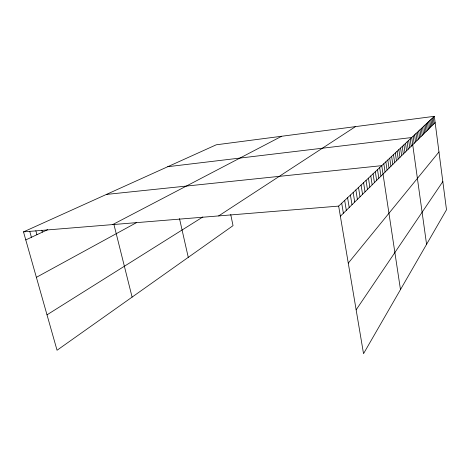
<?xml version="1.0" encoding="UTF-8"?>
<svg xmlns="http://www.w3.org/2000/svg" width="470" height="470" viewBox="0 0 470 470"><rect width="100%" height="100%" fill="white"/><g stroke="black" fill="none" stroke-linecap="round" stroke-linejoin="round"><path stroke-width="0.7" d="M356.143 309.842L442.828 181.59M348.27 263.13L438.968 151.957M340.362 216.224L435.144 122.605M338.659 206.101L434.327 116.319L446.5 209.767L363.533 353.681L338.659 206.101L23.5 231.886L57.046 350.25L233.032 225.653L230.723 214.526M218.656 215.918L355.502 126.612M47.006 314.829L202.834 216.981M36.378 277.329L136.647 222.545M112.659 224.589L281.671 136.253M25.78 239.923L47.652 229.683M23.5 231.886L216.247 144.801L434.327 116.319M167.755 166.709L411.714 137.534L426.572 244.329M106.408 194.427L381.757 165.651L400.475 289.596M29.733 231.311L31.414 237.285M35.837 230.752L36.936 234.7M41.806 230.212L42.347 232.168M113.987 224.713L132.099 297.111M179.493 218.585L188.264 257.354M341.708 203.234L343.382 213.245M344.686 200.443L346.325 210.337M350.414 195.062L352.001 204.732M347.589 197.717L349.198 207.499M353.176 192.471L354.732 202.03M358.504 187.471L360.008 196.824M355.872 189.939L357.4 199.398M363.586 182.701L365.037 191.854M361.078 185.057L362.552 194.31M366.042 180.404L367.464 189.457M370.783 175.95L372.158 184.816M368.439 178.148L369.837 187.113M375.319 171.697L376.652 180.38M373.074 173.8L374.431 182.577M379.66 167.62L380.953 176.133M377.51 169.635L378.826 178.236M383.814 163.719L385.071 172.067M387.803 159.976L389.019 168.16M385.829 161.827L387.069 170.093M393.49 154.642L394.653 162.596M391.633 156.381L392.814 164.418M389.736 158.161L390.934 166.268M397.097 151.258L398.225 159.072M395.311 152.932L396.457 160.816M402.244 146.423L403.331 154.025M400.563 148.003L401.662 155.676M398.842 149.613L399.958 157.356M405.522 143.35L406.579 150.817M403.9 144.872L404.97 152.409M410.21 138.95L411.227 146.229M408.677 140.389L409.705 147.733M407.114 141.858L408.154 149.26M414.575 134.855L415.551 141.952M413.159 136.183L414.146 143.338M418.682 131.001L419.622 137.933M417.337 132.264L418.288 139.249M415.968 133.545L416.931 140.589M423.846 126.154L424.745 132.875M422.583 127.335L423.499 134.109M421.302 128.539L422.23 135.36M420.004 129.755L420.938 136.635M427.5 122.717L428.376 129.285M426.302 123.845L427.183 130.466M425.086 124.991L425.979 131.659M432.118 118.387L432.958 124.762M430.99 119.445L431.836 125.866M429.844 120.52L430.702 126.988M428.687 121.613L429.551 128.128M433.228 117.341L434.057 123.675"/></g></svg>
